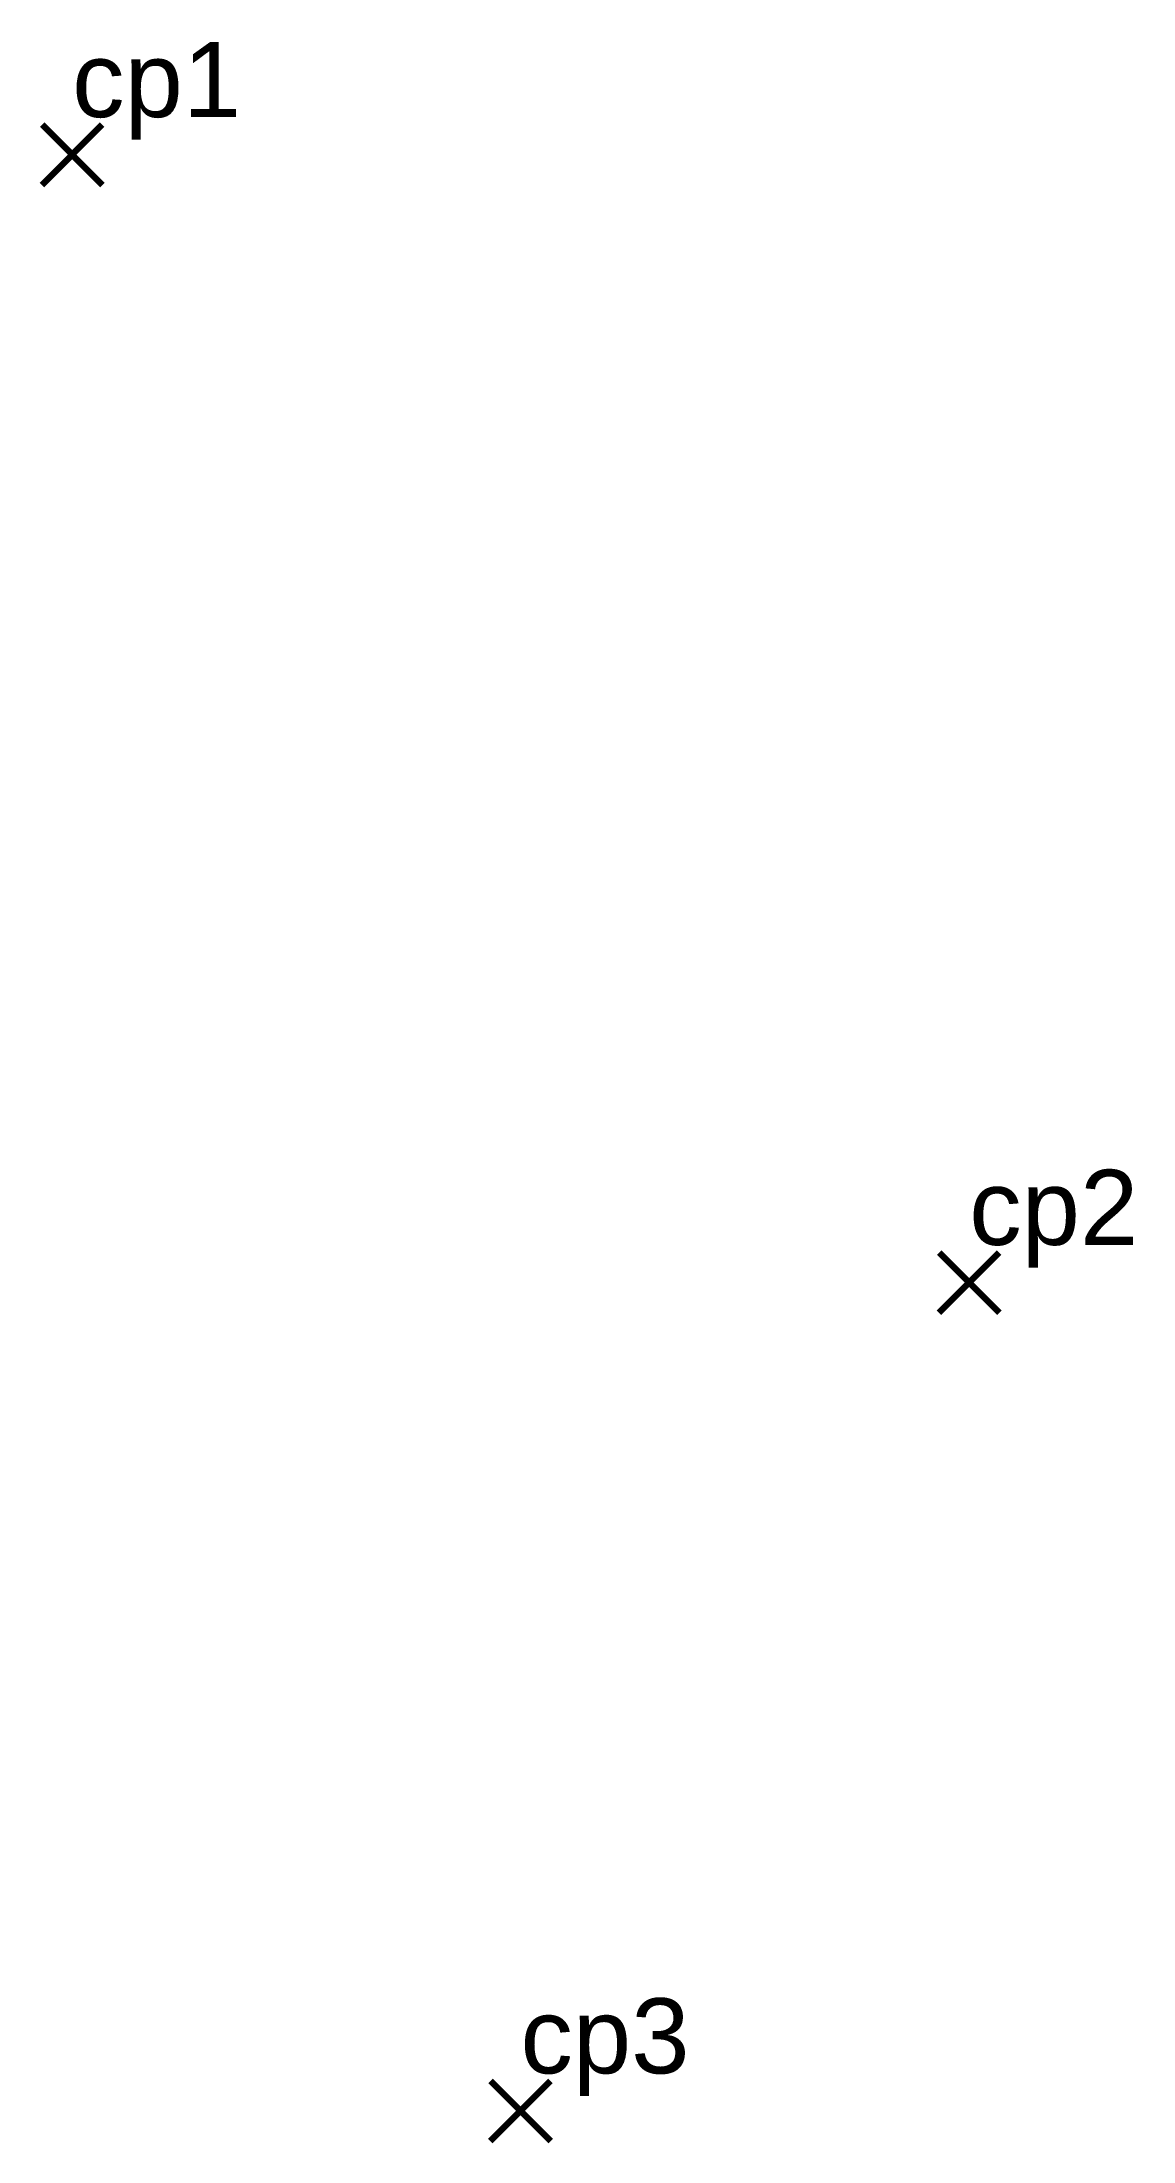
# Model space of a CAD drawing. Header units: millimetres. Extents: x 610909 to 611261, y 1320073 to 1320334.
# Drawn here: x 611253.91 to 611261.18, y 1320319.54 to 1320333.52 of the extents above; entities outside this region: 14.
import ezdxf

# ---------------------------------------------------------------- set-up
doc = ezdxf.new("R2010")
doc.units = ezdxf.units.MM
doc.header["$PDMODE"] = 3
doc.header["$PDSIZE"] = 0.2
doc.layers.add('Point', color=5, linetype='CONTINUOUS', lineweight=100)
doc.layers.add('Point_Name', color=1, linetype='CONTINUOUS', lineweight=100)
doc.styles.get("Standard").update_dxf_attribs({"font": 'arial.ttf', "width": 0.65})

msp = doc.modelspace()

# ---------------------------------------------------------------- linework, layer by layer
at = {"layer": 'Point'}
for p in [(611254.112, 1320332.769, 93.04), (610916.49, 1320332.039, 99.905), (610909.606, 1320331.53, 99.833), (611260.085, 1320325.259, 93.405), (611241.755, 1320323.314, 94.379), (611257.097, 1320319.742, 93.795), (610960.563, 1320085.258, 101.824), (610953.215, 1320083.415, 101.638), (610962.523, 1320075.897, 101.048), (610955.918, 1320073.398, 101.029)]:
    msp.add_point(p, dxfattribs=at)

# ---------------------------------------------------------------- texts
at = {"layer": 'Point_Name'}
for s, p in [('cp1', (611254.112, 1320333.019)), ('c5', (610916.49, 1320332.289)), ('c6', (610909.606, 1320331.78)), ('cp2', (611260.085, 1320325.509)), ('cp4', (611241.755, 1320323.564)), ('cp3', (611257.097, 1320319.992)), ('c10', (610960.563, 1320085.508)), ('p7', (610953.215, 1320083.665)), ('c9', (610962.523, 1320076.147)), ('p8', (610955.918, 1320073.648))]:
    msp.add_text(s, height=0.5, dxfattribs=at).set_placement(p)

doc.saveas('drawing.dxf')
